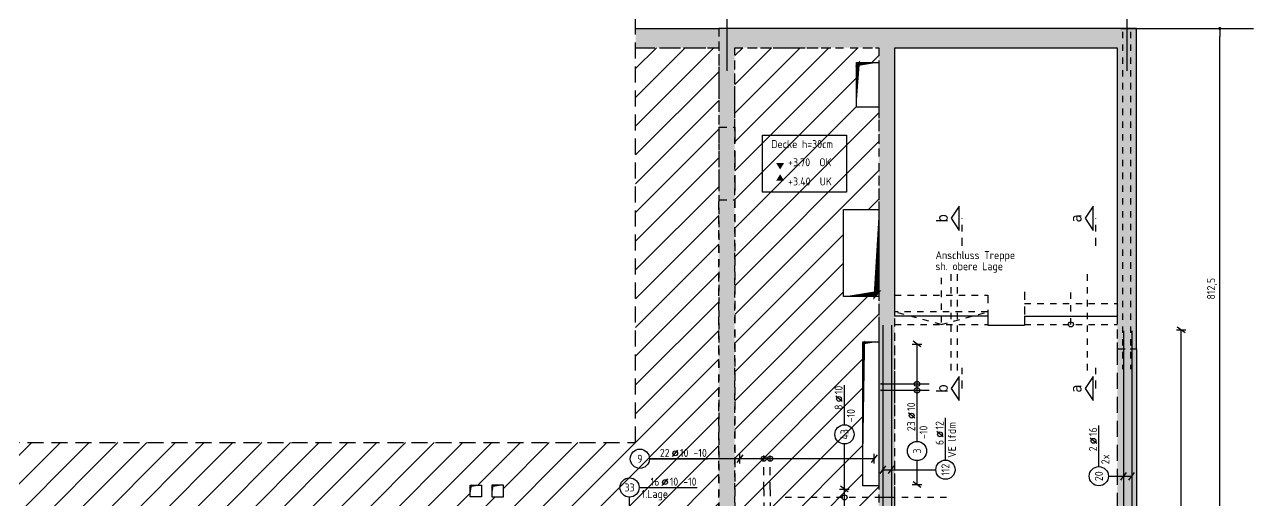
# Model space of a CAD drawing. Extents: x -19 to 96, y 0 to 49.
# Drawn here: x 31.84 to 51.03, y 30.79 to 38.22 of the extents above; entities that cross this region are included whole.
import ezdxf
from ezdxf.enums import TextEntityAlignment as Align

# ---------------------------------------------------------------- set-up
doc = ezdxf.new("R2010")
doc.units = 0
doc.header["$LTSCALE"] = 0.5
for name, pattern in [('AUSGEZOGEN', [1000.01, 1000, 0.01]), ('DASHDOTSMALL', [1.05, 0.5, -0.25, 0.05, -0.25]), ('DASHED', [0.75, 0.5, -0.25]), ('DOT', [0.175, 0.05, -0.125]), ('HIDDEN', [0.375, 0.25, -0.125]), ('HIDDEN2', [0.187, 0.125, -0.062]), ('STRICHPUNKT2', [0.55, 0.25, -0.125, 0.05, -0.125]), ('VERDECKT', [0.375, 0.25, -0.125])]:
    doc.linetypes.add(name, pattern=pattern)
for name, color, linetype in [('ACHSEN', 7, 'Continuous'), ('BETON', 7, 'Continuous'), ('Brüstung EG', 7, 'Continuous'), ('DD', 7, 'Continuous'), ('DRUEBER', 7, 'Continuous'), ('EG', 7, 'Continuous'), ('grau_hell', 7, 'Continuous'), ('grau_mittel', 7, 'Continuous'), ('HILFE', 7, 'Continuous'), ('koten', 7, 'Continuous'), ('MASSE', 7, 'Continuous'), ('OBJEKT', 7, 'Continuous'), ('RND', 7, 'Continuous'), ('SCHATTEN', 7, 'Continuous'), ('SCHNITTE', 7, 'Continuous'), ('SCHRAFF', 7, 'Continuous'), ('TEXT', 7, 'Continuous'), ('VERDECKT', 7, 'Continuous')]:
    doc.layers.add(name, color=color, linetype=linetype)
doc.styles.add('helv', font='tahoma.ttf')
doc.styles.add('txt', font='isocp.shx')
doc.dimstyles.new('DOT_I', dxfattribs={"dimscale": 0.5, "dimtxt": 0.25, "dimasz": 0.25, "dimexe": 0.1, "dimexo": 0.3, "dimgap": 0.1, "dimtad": 1, "dimdec": 3, "dimzin": 3, "dimtxsty": 'txt', "dimblk": 'DOT', "dimblk1": 'DOT', "dimblk2": 'DOT', "dimsah": 1, "dimcen": 0.1, "dimse1": 1, "dimse2": 1, "dimazin": 0, "dimtfac": 1, "dimtdec": 4, "dimtix": 1, "dimtmove": 2, "dimatfit": 3, "dimfxl": 0, "dimtvp": 1, "dimtolj": 1, "dimtzin": 0, "dimarcsym": 0})
pattern_1 = [(45, (0.70277, 0), (-0.2245064, 0.2245064), [])]

# ---------------------------------------------------------------- blocks, each defined once
blk = doc.blocks.new('DOT')
at = {"layer": 'MASSE', "color": 7, "linetype": 'Continuous'}
for p, q in [((0, 0), (-1, 0)), ((0, 0.54), (0, -0.54))]:
    blk.add_line(p, q, dxfattribs=at)
at = {"layer": 'MASSE', "color": 7, "linetype": 'Continuous', "const_width": 0.2}
blk.add_lwpolyline([(-0.1, 0, 1), (0.1, 0, 1)], format="xyb", close=True, dxfattribs=at)
blk = doc.blocks.new('*D72')
at = {"layer": 'Defpoints', "color": 0, "linetype": 'AUSGEZOGEN', "transparency": 16777216}
for p in [(50.508, 38.163), (50.508, 38.163), (50.508, 30.038)]:
    blk.add_point(p, dxfattribs=at)
at = {"layer": 'MASSE', "color": 0, "linetype": 'AUSGEZOGEN', "lineweight": -2, "transparency": 16777216}
blk.add_line((50.508, 30.163), (50.508, 38.038), dxfattribs=at)
at = {"layer": 'MASSE', "color": 0, "linetype": 'AUSGEZOGEN', "lineweight": -2, "transparency": 16777216, "xscale": 0.125, "yscale": 0.125, "zscale": 0.125}
for p, rotation in [((50.508, 38.163), 90), ((50.508, 30.038), 270)]:
    blk.add_blockref('DOT', p, dxfattribs=dict(at, rotation=rotation))
at = {"layer": 'MASSE', "color": 0, "linetype": 'AUSGEZOGEN', "transparency": 16777216, "insert": (50.386, 34.1), "char_height": 0.125, "attachment_point": 5, "rotation": 90, "style": 'txt'}
blk.add_mtext('\\A1;812,5', dxfattribs=at)
blk = doc.blocks.new('lei_gre')
at = {"layer": 'RND', "color": 7, "linetype": 'Continuous'}
for p, q in [((-0.09, -0.12), (0.09, 0.12)), ((0, 0.15), (0, -0.15))]:
    blk.add_line(p, q, dxfattribs=at)
blk = doc.blocks.new('RND_LEI')
at = {"layer": 'RND', "color": 7, "linetype": 'Continuous'}
blk.add_line((1.022, 0.066), (1.19, 0.27), dxfattribs=at)
for centre, radius in [((0, 0), 0.3), ((1.106, 0.168), 0.075)]:
    blk.add_circle(centre, radius, dxfattribs=at)
at = {"layer": 'RND', "color": 7, "linetype": 'Continuous', "style": 'txt'}
blk.add_attdef('POSL', text='', height=0.25, dxfattribs=at).set_placement((0, 0), align=Align.MIDDLE)
blk.add_attdef('ANZ', text='', height=0.25, dxfattribs=at).set_placement((0.931, 0.057), align=Align.RIGHT)
for tag, p in [('DUM', (1.253, 0.057)), ('ABSTD', (1.674, 0.057)), ('POSTXT', (0.374, -0.327))]:
    blk.add_attdef(tag, p, '', height=0.25, dxfattribs=at)
blk = doc.blocks.new('okrd_o')
at = {"layer": 'koten', "color": 7, "linetype": 'Continuous'}
blk.add_solid([(-0.125, 0.202), (0.125, 0.202), (0, 0)], dxfattribs=at)
at = {"layer": 'koten', "style": 'txt'}
blk.add_attdef('OKRD', (0.25, 0.1), '', height=0.25, dxfattribs=at)
blk = doc.blocks.new('okrd_u')
at = {"layer": 'koten', "color": 7, "linetype": 'Continuous'}
blk.add_solid([(-0.125, -0.202), (0.125, -0.202), (0, 0)], dxfattribs=at)
at = {"layer": 'koten', "style": 'txt'}
blk.add_attdef('OKRD', (0.25, -0.35), '', height=0.25, dxfattribs=at)
blk = doc.blocks.new('SCHN-2')
at = {"layer": 'SCHNITTE', "color": 6, "linetype": 'Continuous'}
blk.add_lwpolyline([(0.378, 0.088), (0, 0.34), (-0.378, 0.088)], close=True, dxfattribs=at)
at = {"layer": 'SCHNITTE', "color": 1, "linetype": 'DASHDOTSMALL', "style": 'helv'}
blk.add_attdef('SCHN-2', text='', height=0.35, dxfattribs=at).set_placement((0, 0.45), align=Align.CENTER)

msp = doc.modelspace()

# ---------------------------------------------------------------- hatches: boundary and pattern name
at = {"layer": 'grau_hell', "linetype": 'AUSGEZOGEN'}
h = msp.add_hatch(dxfattribs=at)
h.set_pattern_fill('ANSI31', color=9, scale=0.1, style=0, double=1)
h.set_pattern_definition(pattern_1)
h.paths.add_polyline_path([(18.0072, 31.697), (18.0072, 37.8627), (16.6822, 37.8627), (16.6822, 36.6227), (16.6822, 35.4877), (16.6822, 31.0327), (16.8722, 31.0327), (16.8722, 30.8527), (16.6822, 30.8527), (16.6822, 29.9127), (16.6822, 28.2877), (21.5772, 28.2877), (21.9772, 28.2877), (22.3322, 28.2877), (23.2172, 28.2877), (25.9822, 28.2877), (25.9822, 28.0377), (25.7322, 28.0377), (25.7322, 27.5077), (25.9822, 27.5077), (25.9822, 27.7577), (26.2322, 27.7577), (26.2322, 27.5077), (29.9697, 27.5077), (29.9697, 23.9127), (36.8572, 23.9127), (36.8572, 27.6877), (36.4072, 27.6877), (36.4072, 28.1377), (36.8572, 28.1377), (36.8572, 28.2877), (38.4872, 28.2877), (39.0872, 28.2877), (41.6322, 28.2877), (41.6322, 28.8377), (41.6322, 29.9127), (41.6322, 30.1627), (42.6822, 30.1627), (42.6822, 35.4877), (42.6822, 36.6227), (42.6822, 37.8627), (41.3822, 37.8627), (41.3822, 31.697)])
h.paths.add_polyline_path([(25.2322, 30.6627), (25.2322, 29.9677), (24.9822, 29.9677), (24.9822, 30.6627)], flags=16)
h.paths.add_polyline_path([(26.6322, 30.6627), (26.8822, 30.6627), (26.8822, 30.4627), (27.0822, 30.4627), (27.0822, 30.2627), (26.8822, 30.2627), (26.8822, 29.9677), (26.6322, 29.9677)], flags=16)
h.paths.add_polyline_path([(24.3172, 31.0327), (24.3172, 30.8527), (24.1372, 30.8527), (24.1372, 31.0327)], flags=16)
h.paths.add_polyline_path([(23.9772, 31.0327), (23.9772, 30.8527), (23.7972, 30.8527), (23.7972, 31.0327)], flags=16)
h.paths.add_polyline_path([(23.1322, 30.6627), (23.1322, 29.9677), (22.8822, 29.9677), (22.8822, 30.6627)], flags=16)
h.paths.add_polyline_path([(28.7322, 30.6627), (28.9822, 30.6627), (28.9822, 29.9677), (28.7322, 29.9677)], flags=16)
h.paths.add_polyline_path([(28.6872, 28.1377), (29.1872, 28.1377), (29.1872, 27.6777), (28.6872, 27.6777)], flags=16)
h.paths.add_polyline_path([(21.4822, 30.6627), (21.4822, 29.9677), (21.2322, 29.9677), (21.2322, 30.6627)], flags=16)
h.paths.add_polyline_path([(30.3822, 30.6627), (30.6322, 30.6627), (30.6322, 30.4627), (30.8322, 30.4627), (30.8322, 30.2627), (30.6322, 30.2627), (30.6322, 29.9677), (30.3822, 29.9677)], flags=16)
h.paths.add_polyline_path([(29.5272, 28.1377), (29.9472, 28.1377), (29.9472, 27.7177), (29.5272, 27.7177)], flags=16)
h.paths.add_polyline_path([(31.2922, 31.0327), (31.4722, 31.0327), (31.4722, 30.8527), (31.2922, 30.8527)], flags=16)
h.paths.add_polyline_path([(31.6372, 31.0327), (31.8172, 31.0327), (31.8172, 30.8527), (31.6372, 30.8527)], flags=16)
h.paths.add_polyline_path([(19.3822, 30.6627), (19.3822, 29.9677), (19.1322, 29.9677), (19.1322, 30.6627)], flags=16)
h.paths.add_polyline_path([(32.4822, 30.6627), (32.7322, 30.6627), (32.7322, 29.9677), (32.4822, 29.9677)], flags=16)
h.paths.add_polyline_path([(32.5072, 28.1377), (33.0072, 28.1377), (33.0072, 27.6377), (32.5072, 27.6377)], flags=16)
h.paths.add_polyline_path([(17.5416, 30.7777), (17.5416, 30.5977), (17.3616, 30.5977), (17.3616, 30.7777)], flags=16)
h.paths.add_polyline_path([(34.1322, 30.6627), (34.3822, 30.6627), (34.3822, 29.9677), (34.1322, 29.9677)], flags=16)
h.paths.add_polyline_path([(33.9122, 28.0777), (34.2122, 28.0777), (34.2122, 27.7777), (33.9122, 27.7777)], flags=16)
h.paths.add_polyline_path([(36.2322, 30.6627), (36.4822, 30.6627), (36.4822, 29.9677), (36.2322, 29.9677)], flags=16)
h.paths.add_polyline_path([(37.8822, 30.6627), (38.1322, 30.6627), (38.1322, 29.9677), (37.8822, 29.9677)], flags=16)
h.paths.add_polyline_path([(38.7972, 31.0327), (38.9772, 31.0327), (38.9772, 30.8527), (38.7972, 30.8527)], flags=16)
h.paths.add_polyline_path([(39.1372, 31.0327), (39.3172, 31.0327), (39.3172, 30.8527), (39.1372, 30.8527)], flags=16)
h.paths.add_polyline_path([(39.9822, 30.6627), (40.2322, 30.6627), (40.2322, 29.9677), (39.9822, 29.9677)], flags=16)
h.paths.add_polyline_path([(41.8216, 30.7777), (42.0016, 30.7777), (42.0016, 30.5977), (41.8216, 30.5977)], flags=16)
at = {"layer": 'grau_hell', "linetype": 'HIDDEN'}
h = msp.add_hatch(dxfattribs=at)
h.set_pattern_fill('ANSI31', color=9, scale=0.1, style=0, double=1)
h.set_pattern_definition(pattern_1)
h.paths.add_polyline_path([(44.6322, 33.9777), (44.6322, 35.3377), (45.1822, 35.3377), (45.1822, 36.9327), (44.8322, 36.9327), (44.8322, 37.6327), (45.1822, 37.6327), (45.1822, 37.8627), (42.9322, 37.8627), (42.9322, 30.1627), (44.1472, 30.1627), (45.1822, 30.1627), (45.1822, 31.0227), (44.9322, 31.0227), (44.9322, 33.2727), (45.1822, 33.2727), (45.1822, 33.9777)])
at = {"layer": 'grau_mittel'}
for points in [[(42.6822, 37.8627), (42.6822, 38.1627), (41.3822, 38.1627), (41.3822, 37.8627)], [(45.4322, 29.9127), (45.4322, 33.6727), (45.4322, 37.8627), (48.9072, 37.8627), (48.9072, 33.6727), (48.9072, 33.1627), (49.2072, 33.1627), (49.2072, 33.1627), (49.2072, 38.1627), (42.6822, 38.1627), (42.6822, 36.6227), (42.9322, 36.6227), (42.9322, 37.8627), (45.1822, 37.8627), (45.1822, 30.1627), (44.0572, 30.1627), (44.0572, 29.9127)], [(42.6822, 30.1627), (41.6322, 30.1627), (41.6322, 29.9127), (42.9322, 29.9127), (42.9322, 35.4877), (42.6822, 35.4877)], [(49.2072, 33.1627), (48.9072, 33.1627), (48.9072, 30.6627), (49.2072, 30.6627)]]:
    msp.add_hatch(color=61, dxfattribs=at).paths.add_polyline_path(points)
h = msp.add_hatch(color=61, dxfattribs=at)
h.paths.add_polyline_path([(42.9322, 36.6227), (42.6822, 36.6227), (42.6822, 35.4877), (42.9322, 35.4877)])
h.paths.add_polyline_path([(44.0572, 29.9127), (44.0572, 30.1627), (42.9322, 30.1627), (42.9322, 29.9127)])
h.paths.add_polyline_path([(41.8822, 29.9127), (41.6322, 29.9127), (41.6322, 28.8377), (41.8822, 28.8377)])
at = {"layer": 'SCHRAFF', "linetype": 'AUSGEZOGEN'}
h = msp.add_hatch(dxfattribs=at)
h.set_pattern_fill('DOTS', scale=0.8, double=1)
h.set_pattern_definition([(0, (-68.37773, 378.069226), (0.025, 0.05), [0, -0.05])])
h.paths.add_polyline_path([(49.2072, 38.1627), (42.6822, 38.1627), (42.6822, 29.9127), (44.1472, 29.9127), (44.1472, 30.1627), (42.9322, 30.1627), (42.9322, 37.8627), (45.1822, 37.8627), (45.1822, 30.1627), (45.0322, 30.1627), (45.0322, 29.9127), (45.4322, 29.9127), (45.4322, 37.8627), (48.9072, 37.8627), (48.9072, 33.1627), (49.2072, 33.1627)])

# ---------------------------------------------------------------- linework, layer by layer
at = {"layer": 'ACHSEN', "color": 140, "linetype": 'AUSGEZOGEN'}
for p, q in [((42.8072, 39.5759), (42.8072, 37.5029)), ((49.0572, 39.5759), (49.0572, 37.5029)), ((48.9573, 38.1627), (51.0333, 38.1627))]:
    msp.add_line(p, q, dxfattribs=at)
at = {"layer": 'BETON', "color": 6, "linetype": 'AUSGEZOGEN'}
for p, q in [((41.3822, 38.1627), (42.6822, 38.1627)), ((46.8822, 33.6727), (45.4322, 33.6727)), ((46.8822, 33.6727), (46.8822, 33.5327)), ((47.4572, 33.6727), (47.4572, 33.5327)), ((47.4572, 33.6727), (48.9072, 33.6727)), ((46.8822, 33.5327), (47.4572, 33.5327)), ((49.2072, 33.1627), (49.2072, 30.6627))]:
    msp.add_line(p, q, dxfattribs=at)
at = {"layer": 'BETON', "color": 6, "linetype": 'AUSGEZOGEN', "lineweight": -2}
for p, q in [((49.2072, 38.1627), (42.6822, 38.1627)), ((49.2072, 33.1627), (49.2072, 38.1627)), ((45.4322, 33.6727), (45.4322, 37.8627)), ((45.4322, 37.8627), (48.9072, 37.8627)), ((48.9072, 37.8627), (48.9072, 33.6727))]:
    msp.add_line(p, q, dxfattribs=at)
at = {"layer": 'Brüstung EG', "color": 102, "linetype": 'DOT'}
for p, q in [((41.3822, 38.1627), (42.6822, 38.1627)), ((41.3822, 37.8627), (42.6822, 37.8627))]:
    msp.add_line(p, q, dxfattribs=at)
at = {"layer": 'DD', "color": 7, "linetype": 'AUSGEZOGEN'}
for points in [[(44.8322, 37.6327), (45.1822, 37.6327), (45.1822, 36.9327), (44.8322, 36.9327)], [(44.6322, 35.3377), (45.1822, 35.3377), (45.1822, 33.9777), (44.6322, 33.9777)], [(44.9322, 33.2727), (45.1822, 33.2727), (45.1822, 31.0227), (44.9322, 31.0227)], [(38.7972, 31.0327), (38.9772, 31.0327), (38.9772, 30.8527), (38.7972, 30.8527)], [(39.3172, 31.0327), (39.1372, 31.0327), (39.1372, 30.8527), (39.3172, 30.8527)]]:
    msp.add_lwpolyline(points, close=True, dxfattribs=at)
at = {"layer": 'DRUEBER', "color": 7, "linetype": 'DOT'}
for p, q in [((46.1572, 34.2704), (46.1572, 33.5427)), ((45.4322, 33.9977), (46.8822, 33.9977)), ((48.1822, 33.5427), (48.1822, 34.1215)), ((47.4572, 33.8677), (48.9072, 33.8677)), ((46.8822, 33.7377), (45.4322, 33.7377)), ((46.1572, 33.5427), (45.4322, 33.7377)), ((46.1572, 33.5427), (46.8822, 33.7377)), ((45.4322, 33.5427), (46.8822, 33.5427)), ((47.4572, 33.5427), (48.9072, 33.5427))]:
    msp.add_line(p, q, dxfattribs=at)
at = {"layer": 'EG', "color": 0, "linetype": 'DOT', "lineweight": -2}
for p, q in [((49.2072, 38.1627), (42.6822, 38.1627)), ((42.6822, 38.1627), (42.6822, 29.9127)), ((49.2072, 33.1627), (49.2072, 38.1627)), ((42.9322, 30.1627), (42.9322, 37.8627)), ((42.9322, 37.8627), (45.1822, 37.8627)), ((45.1822, 37.8627), (45.1822, 30.1627)), ((45.4322, 29.9127), (45.4322, 37.8627)), ((45.4322, 37.8627), (48.9072, 37.8627)), ((48.9072, 37.8627), (48.9072, 33.1627)), ((48.9072, 33.1627), (49.2072, 33.1627))]:
    msp.add_line(p, q, dxfattribs=at)
at = {"layer": 'HILFE', "color": 102, "linetype": 'DASHED'}
for p, q in [((41.3822, 31.697), (41.3822, 38.489)), ((18.0072, 31.697), (41.3822, 31.697))]:
    msp.add_line(p, q, dxfattribs=at)
at = {"layer": 'OBJEKT', "color": 1, "linetype": 'AUSGEZOGEN'}
msp.add_lwpolyline([(43.3664, 36.4988), (44.6782, 36.4988), (44.6782, 35.6097), (43.3664, 35.6097)], close=True, dxfattribs=at)
at = {"layer": 'OBJEKT', "color": 7, "linetype": 'AUSGEZOGEN'}
msp.add_circle((48.1822, 33.5427), 0.04, dxfattribs=at)
at = {"layer": 'RND', "color": 1, "linetype": 'HIDDEN2'}
for p, q in [((46.3075, 34.3251), (46.3075, 32.8174)), ((46.4075, 34.3251), (46.4075, 32.8174)), ((48.4359, 34.3251), (48.4359, 32.8174))]:
    msp.add_line(p, q, dxfattribs=at)
at = {"layer": 'RND', "color": 7, "linetype": 'AUSGEZOGEN'}
for p, q in [((49.9047, 22.1219), (49.9047, 33.457)), ((45.7786, 31.7157), (45.7786, 33.2367)), ((44.645, 31.9759), (44.645, 32.5923)), ((46.2223, 31.4239), (46.2223, 32.0839)), ((48.6188, 31.3227), (48.6188, 31.9627)), ((44.645, 30.9713), (44.645, 31.6759)), ((43.0117, 31.4455), (41.5993, 31.4455)), ((41.5993, 31.4455), (42.5056, 31.4455)), ((45.1088, 31.4455), (43.0117, 31.4455)), ((45.7786, 31.0419), (45.7786, 31.4157)), ((41.4389, 30.9965), (42.3451, 30.9965)), ((44.645, 30.2099), (44.645, 30.9713)), ((41.2889, 29.8607), (41.2889, 30.8465))]:
    msp.add_line(p, q, dxfattribs=at)
at = {"layer": 'RND', "color": 102, "linetype": 'VERDECKT'}
for p, q in [((43.386, 30.9618), (43.386, 31.4955)), ((43.486, 30.9618), (43.486, 31.4955))]:
    msp.add_line(p, q, dxfattribs=at)
at = {"layer": 'RND', "color": 102, "linetype": 'AUSGEZOGEN'}
for p, q in [((45.2458, 31.2739), (46.0723, 31.2739)), ((48.7688, 31.1727), (49.133, 31.1727))]:
    msp.add_line(p, q, dxfattribs=at)
at = {"layer": 'RND', "color": 1, "linetype": 'HIDDEN2'}
for points in [[(48.9883, 38.1127), (48.9883, 32.8427)], [(49.115, 38.1127), (49.115, 32.8427)]]:
    msp.add_lwpolyline(points, dxfattribs=at)
at = {"layer": 'RND', "color": 1, "linetype": 'AUSGEZOGEN'}
for points in [[(45.2458, 33.5327), (45.2458, 29.9627)], [(45.3778, 33.5327), (45.3778, 29.9627)], [(49.0063, 33.4427), (49.0063, 28.8427)], [(49.133, 33.4427), (49.133, 28.8427)], [(45.2172, 32.6138), (45.9672, 32.6138)], [(45.2172, 32.5138), (45.9672, 32.5138)], [(45.4098, 30.8421), (45.2196, 30.8421)]]:
    msp.add_lwpolyline(points, dxfattribs=at)
at = {"layer": 'RND', "color": 7, "linetype": 'AUSGEZOGEN'}
for points, const_width in [([(45.2172, 32.6068, -1), (45.2172, 32.6208, -1)], 0.014), ([(45.2172, 32.5068, -1), (45.2172, 32.5208, -1)], 0.014), ([(45.2259, 30.8421, 1), (45.2134, 30.8421, 1)], 0.0125), ([(45.416, 30.8421, 1), (45.4035, 30.8421, 1)], 0.0125)]:
    msp.add_lwpolyline(points, format="xyb", close=True, dxfattribs=dict(at, const_width=const_width))
at = {"layer": 'RND', "color": 1, "linetype": 'DOT'}
for points in [[(43.386, 30.9618), (43.386, 30.1318)], [(43.486, 30.9618), (43.486, 30.1318)], [(45.2196, 30.8421), (43.6896, 30.8421)], [(46.2398, 30.8421), (45.4098, 30.8421)]]:
    msp.add_lwpolyline(points, dxfattribs=at)
at = {"layer": 'RND', "color": 7, "linetype": 'AUSGEZOGEN'}
for centre in [(45.7786, 32.6138), (45.7786, 32.5138), (43.386, 31.4455), (43.486, 31.4455), (44.645, 30.8421)]:
    msp.add_circle(centre, 0.04, dxfattribs=at)
at = {"layer": 'SCHATTEN', "color": 1, "linetype": 'AUSGEZOGEN'}
for points in [[(44.8322, 36.9327, 0, 0.0531, 0), (44.8588, 37.6317, 0, 0, 0), (44.8345, 37.6042, 0.0571, 0, 0), (45.1822, 37.6327, 0, 0, 0)], [(45.1822, 35.3377, 0, 0.0824, 0), (45.141, 33.9789, 0, 0, 0), (45.1785, 34.0224, 0.0897, 0, 0), (44.6322, 33.9777, 0, 0, 0)], [(44.9322, 31.0227, 0, 0.0359, 0), (44.9502, 33.2725, 0, 0, 0), (44.9339, 33.2524, 0.0408, 0, 0), (45.1822, 33.2727, 0, 0, 0)], [(38.7972, 30.8527, 0, 0.0294, 0), (38.8118, 31.0315, 0, 0, 0), (38.7984, 31.0181, 0.0294, 0, 0), (38.9772, 31.0327, 0, 0, 0)], [(39.1372, 30.8527, 0, 0.0294, 0), (39.1518, 31.0315, 0, 0, 0), (39.1384, 31.0181, 0.0294, 0, 0), (39.3172, 31.0327, 0, 0, 0)]]:
    msp.add_lwpolyline(points, format="xyseb", dxfattribs=at)
at = {"layer": 'SCHNITTE', "color": 6, "linetype": 'STRICHPUNKT2'}
for p, q in [((46.4825, 34.7704), (46.4825, 35.1993)), ((48.5726, 34.7704), (48.5726, 35.1993)), ((46.4825, 32.5416), (46.4825, 32.9074)), ((48.5726, 32.5416), (48.5726, 32.9074))]:
    msp.add_line(p, q, dxfattribs=at)
at = {"layer": 'VERDECKT', "color": 7, "linetype": 'VERDECKT', "lineweight": -2}
for p, q in [((42.6822, 38.1627), (42.6822, 36.6227)), ((42.9322, 36.6227), (42.9322, 37.8627)), ((42.9322, 37.8627), (45.1822, 37.8627)), ((45.1822, 37.8627), (45.1822, 30.1627)), ((42.6822, 36.6227), (42.9322, 36.6227)), ((42.6822, 35.4877), (42.9322, 35.4877)), ((42.6822, 30.1627), (42.6822, 35.4877)), ((42.9322, 35.4877), (42.9322, 29.9127)), ((45.4322, 29.9127), (45.4322, 33.6727)), ((48.9072, 33.6727), (48.9072, 33.1627)), ((48.9072, 33.1627), (49.2072, 33.1627))]:
    msp.add_line(p, q, dxfattribs=at)
at = {"layer": 'VERDECKT', "color": 7, "linetype": 'DASHED'}
for p, q in [((41.3822, 37.8627), (42.6822, 37.8627)), ((42.6822, 36.6227), (42.6822, 35.4877)), ((42.9322, 36.6227), (42.9322, 35.4877)), ((48.9072, 33.1627), (48.9072, 30.6627))]:
    msp.add_line(p, q, dxfattribs=at)
at = {"layer": 'VERDECKT', "color": 7, "linetype": 'VERDECKT'}
for p, q in [((46.8822, 33.9977), (46.8822, 33.6727)), ((47.4572, 34.0496), (47.4572, 33.6727))]:
    msp.add_line(p, q, dxfattribs=at)

# ---------------------------------------------------------------- block references
at = {"layer": 'koten', "color": 6, "linetype": 'AUSGEZOGEN', "xscale": 0.5, "yscale": 0.5, "zscale": 0.5}
for name, p, values in [('okrd_o', (43.6406, 35.9626), {'OKRD': '+3.70  OK'}), ('okrd_u', (43.6406, 35.8876), {'OKRD': '+3.40  UK'})]:
    msp.add_blockref(name, p, dxfattribs=at).add_auto_attribs(values)
at = {"layer": 'RND', "color": 7, "linetype": 'AUSGEZOGEN', "xscale": 0.5, "yscale": 0.5, "zscale": 0.5}
for p, rotation in [((49.9047, 33.457), 90), ((45.7786, 33.2367), 90), ((43.0117, 31.4455), 180), ((45.1088, 31.4455), 180), ((44.645, 30.9713), 90), ((45.7786, 31.0419), 90)]:
    msp.add_blockref('lei_gre', p, dxfattribs=dict(at, rotation=rotation))
at = {"layer": 'RND', "color": 7, "linetype": 'AUSGEZOGEN', "xscale": 0.5, "yscale": 0.5, "zscale": 0.5, "rotation": 90}
for p, values in [((44.645, 31.8259), {'POSL': '43', 'DUM': '10', 'ANZ': '8', 'POSTXT': '-10'}), ((45.7786, 31.5657), {'POSL': '3', 'DUM': '10', 'ANZ': '23', 'POSTXT': '-10'}), ((46.2223, 31.2739), {'POSL': '112', 'DUM': '12', 'ANZ': '6', 'POSTXT': 'VE lfdm'}), ((48.6188, 31.1727), {'POSL': '20', 'DUM': '16', 'ANZ': '2', 'POSTXT': '2x'})]:
    msp.add_blockref('RND_LEI', p, dxfattribs=at).add_auto_attribs(values)
at = {"layer": 'RND', "color": 7, "linetype": 'AUSGEZOGEN', "xscale": 0.5, "yscale": 0.5, "zscale": 0.5}
for p, values in [((41.4493, 31.4455), {'POSL': '9', 'DUM': '10', 'ANZ': '22', 'ABSTD': '-10'}), ((41.2889, 30.9965), {'POSL': '33', 'DUM': '10', 'ANZ': '16', 'ABSTD': '-10', 'POSTXT': '1.Lage'})]:
    msp.add_blockref('RND_LEI', p, dxfattribs=at).add_auto_attribs(values)
at = {"layer": 'RND', "color": 102, "linetype": 'AUSGEZOGEN', "xscale": 0.5, "yscale": 0.5, "zscale": 0.5}
for p in [(45.2458, 31.2739), (45.3778, 31.2739)]:
    msp.add_blockref('lei_gre', p, dxfattribs=at)
at = {"layer": 'RND', "color": 7, "linetype": 'AUSGEZOGEN', "xscale": 0.5, "yscale": 0.5, "zscale": 0.5}
for p in [(49.0063, 31.1727), (49.133, 31.1727)]:
    msp.add_blockref('lei_gre', p, dxfattribs=at)
at = {"layer": 'SCHNITTE', "color": 6, "linetype": 'STRICHPUNKT2', "xscale": 0.5, "yscale": 0.5, "zscale": 0.5, "rotation": 90}
for p, values in [((46.4825, 35.1993), {'SCHN-2': 'b'}), ((48.5726, 35.1993), {'SCHN-2': 'a'}), ((46.4825, 32.5416), {'SCHN-2': 'b'}), ((48.5726, 32.5416), {'SCHN-2': 'a'})]:
    msp.add_blockref('SCHN-2', p, dxfattribs=at).add_auto_attribs(values)

# ---------------------------------------------------------------- texts
at = {"layer": 'TEXT', "color": 1, "linetype": 'AUSGEZOGEN', "style": 'txt'}
msp.add_text('Decke h=30cm', height=0.125, dxfattribs=at).set_placement((43.5025, 36.2956))
at = {"layer": 'TEXT', "color": 7, "linetype": 'AUSGEZOGEN', "style": 'txt'}
for s, p in [('Anschluss Treppe', (46.0681, 34.5617)), ('sh. obere Lage', (46.0681, 34.3891))]:
    msp.add_text(s, height=0.125, dxfattribs=at).set_placement(p)

# ---------------------------------------------------------------- dimensions: what is measured, and where the dimension line sits
at = {"layer": 'MASSE', "color": 7, "linetype": 'AUSGEZOGEN'}
dim = msp.add_linear_dim(base=(50.5081, 38.1627), p1=(50.5081, 30.0377), p2=(50.5081, 38.1627), angle=90, dimstyle='DOT_I', override={"dimdec": 1, "dimlfac": 100}, dxfattribs=at)
dim.commit()
dim.dimension.update_dxf_attribs({"geometry": '*D72', "text_midpoint": (50.3862, 34.1002)})

doc.saveas('drawing.dxf')
